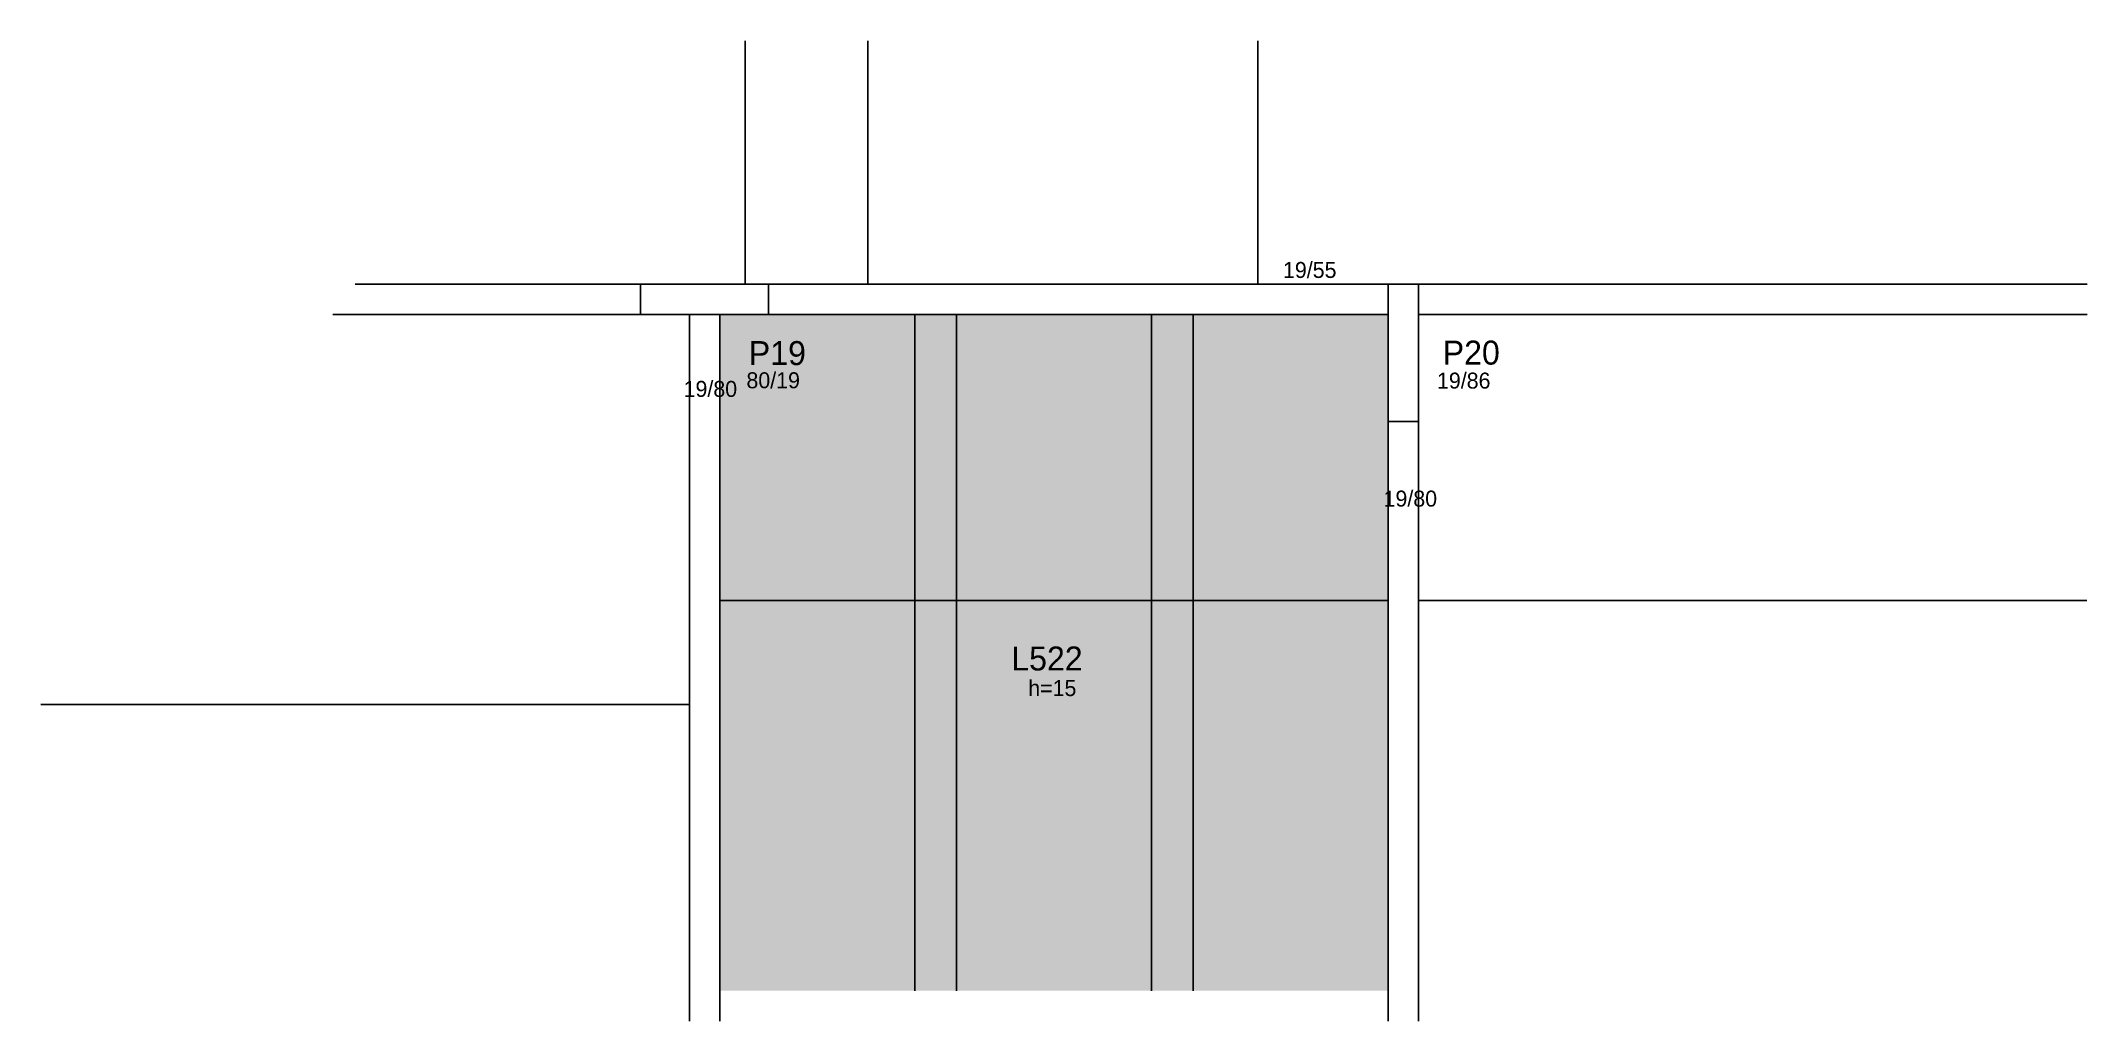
# Model space of a CAD drawing. Header units: metres. Extents: x 3627 to 4907, y 2555 to 3168.
import ezdxf

# ---------------------------------------------------------------- set-up
doc = ezdxf.new("R2010")
doc.units = ezdxf.units.M
for name, color, linetype in [('3', 7, 'Continuous'), ('4', 7, 'Continuous'), ('7', 7, 'Continuous'), ('Hachura', 7, 'Continuous'), ('Painéis', 7, 'Continuous'), ('REAPROVEITAMENTO', 7, 'Continuous')]:
    doc.layers.add(name, color=color, linetype=linetype)

msp = doc.modelspace()

# ---------------------------------------------------------------- hatches: boundary and pattern name
at = {"layer": 'Hachura'}
h = msp.add_hatch(color=7, dxfattribs=at)
h.dxf.hatch_style = 1
h.paths.add_polyline_path([(4173.7, 2573.9), (4199.7, 2573.9), (4199.7, 2573.9), (4199.7, 2996.9), (4199.7, 2996.9), (4173.7, 2996.9), (4173.7, 2996.9), (4173.7, 2573.9)])
h = msp.add_hatch(color=7, dxfattribs=at)
h.dxf.hatch_style = 1
h.paths.add_polyline_path([(4321.7, 2573.9), (4347.7, 2573.9), (4347.7, 2573.9), (4347.7, 2996.9), (4347.7, 2996.9), (4321.7, 2996.9), (4321.7, 2996.9), (4321.7, 2573.9)])
at = {"layer": 'REAPROVEITAMENTO'}
h = msp.add_hatch(color=7, dxfattribs=at)
h.dxf.hatch_style = 1
h.paths.add_polyline_path([(4469.7, 2573.9), (4051.7, 2573.9), (4051.7, 2573.9), (4051.7, 2996.9), (4051.7, 2996.9), (4469.7, 2996.9), (4469.7, 2996.9), (4469.7, 2573.9)])

# ---------------------------------------------------------------- linework, layer by layer
at = {"layer": '3', "color": 7, "lineweight": 25}
for points in [[(4002.2, 3015.9), (3823.7, 3015.9)], [(4469.7, 3015.9), (4082.2, 3015.9)], [(4906.7, 3015.9), (4488.7, 3015.9)], [(3809.7, 2996.9), (4002.2, 2996.9)], [(4032.7, 2996.9), (4032.7, 2554.9)], [(4051.7, 2554.9), (4051.7, 2996.9)], [(4082.2, 2996.9), (4469.7, 2996.9)], [(4488.7, 2996.9), (4906.7, 2996.9)], [(4469.7, 2929.9), (4469.7, 2554.9)], [(4488.7, 2554.9), (4488.7, 2929.9)]]:
    msp.add_lwpolyline(points, dxfattribs=at)
at = {"layer": '7', "color": 7, "lineweight": 25}
for points in [[(4002.2, 2996.9), (4082.2, 2996.9), (4082.2, 3015.9), (4002.2, 3015.9), (4002.2, 2996.9)], [(4469.7, 2929.9), (4488.7, 2929.9), (4488.7, 3015.9), (4469.7, 3015.9), (4469.7, 2929.9)]]:
    msp.add_lwpolyline(points, dxfattribs=at)
at = {"layer": 'Painéis', "color": 7, "lineweight": 25}
for p, q in [((4067.7, 3167.9), (4067.7, 3015.9)), ((4144.2, 3167.9), (4144.2, 3015.9)), ((4388.2, 3167.9), (4388.2, 3015.9)), ((4173.7, 2996.9), (4173.7, 2573.9)), ((4199.7, 2996.9), (4199.7, 2573.9)), ((4321.7, 2996.9), (4321.7, 2573.9)), ((4347.7, 2996.9), (4347.7, 2573.9)), ((4469.6, 2817.9), (4051.6, 2817.9)), ((4906.6, 2817.9), (4488.6, 2817.9)), ((3627.2, 2752.9), (4032.7, 2752.9))]:
    msp.add_line(p, q, dxfattribs=at)

# ---------------------------------------------------------------- texts
at = {"layer": '3', "color": 7, "lineweight": 25}
for s, p in [('19/55', (4403.9, 3019.7)), ('19/80', (4029.1, 2945.3)), ('80/19', (4068.4, 2950.7)), ('19/86', (4500.2, 2950.5)), ('19/80', (4466.8, 2876.7)), ('h=15', (4244.6, 2758.2))]:
    msp.add_text(s, height=10, dxfattribs=at).set_placement(p)
at = {"layer": '4', "color": 7, "lineweight": 25}
for s, p in [('P19', (4069.9, 2965.2)), ('P20', (4503.8, 2965.5)), ('L522', (4234, 2774.2))]:
    msp.add_text(s, height=15, dxfattribs=at).set_placement(p)

doc.saveas('drawing.dxf')
